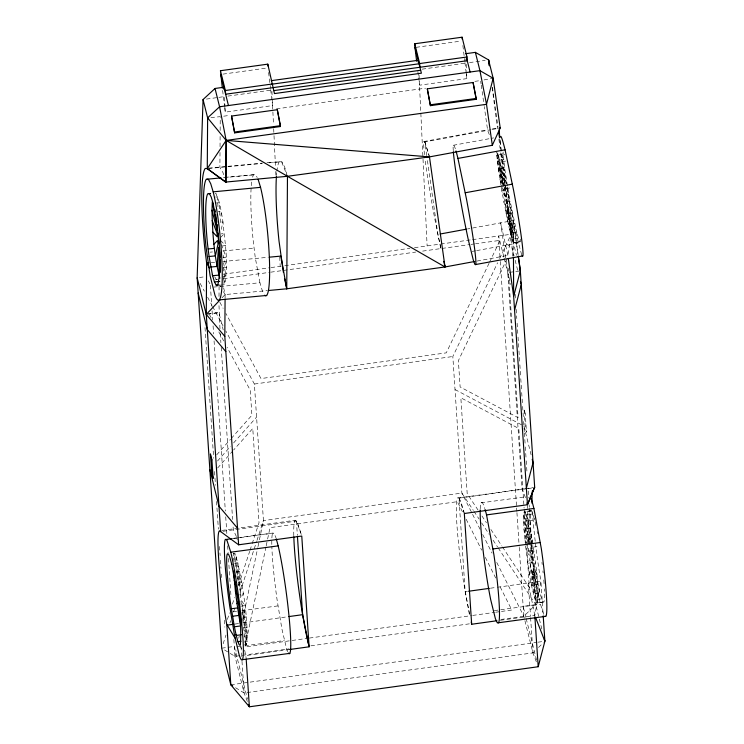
<?xml version="1.0" encoding="UTF-8"?>
<svg xmlns="http://www.w3.org/2000/svg" width="744" height="744" viewBox="0 0 744 744"><rect width="100%" height="100%" fill="white"/><g stroke="black" fill="none" stroke-linecap="round" stroke-linejoin="round"><path stroke-width="0.56" stroke-dasharray="3.72 2.79" d="M219.331 215.276L219.415 202.684L215.807 193.18L216.132 197.727M219.973 328.848L218.959 304.594M219.015 296.503L219.08 286.115M220.001 152.436L219.899 167.437L222.94 172.515L224.223 176.756M220.038 146.67L220.112 135.138M220.15 130.516L220.243 116.678L209.91 117.636M225.088 297.953L225.107 294.559L223.228 285.789M531.765 544.087L529.868 519.917L530.528 510.793L531.56 510.793L534.685 519.889L528.361 520.744L525.245 511.649L524.213 511.658L523.636 514.774L523.971 529.272L525.45 544.943M525.562 546.003C528.296 565.031 529.672 584.756 536.526 602.845L537.559 602.835C539.512 583.547 535.42 564.082 533.002 544.952M507.436 185.842L504.562 167.679L503.065 151.925M506.431 203.382L505.52 196.928M500.768 184.707L497.224 160.62L496.806 152.148L502.944 183.805L497.476 152.455C505.632 181.945 511.5 212.44 513.862 242.944L520.149 241.8A46.407 2.306 79.6 0 0 520.242 239.01M531.755 545.194L531.272 551.881L530.611 545.268M531.839 544.078L532.165 539.623L528.361 520.744L530.035 544.971M220.401 222.614L221.256 211.343L219.415 202.684L216.253 202.982M512.672 256.178L511.212 234.258L513.267 220.522L510.31 205.446A71.982 3.674 79.5 0 1 506.934 186.977M477.016 261.06L507.864 255.369L513.267 220.522L467.567 228.957M500.368 620.273L534.806 615.493L540.907 581.204L539.093 570.192A71.982 6.305 82.1 0 1 535.336 542.385M233.132 555.833L233.728 552.959L237.438 579.074M247.343 701.48L244.097 692.962L234.974 656.357L236.155 650.693M238.768 638.25L239.243 635.99M242.804 619.017L257.75 547.751M257.991 546.626L259.172 540.972M259.414 539.837L263.441 520.605L254.392 384.043L225.795 330.968M265.961 546.98L244.981 647.01L290.978 640.621M266.194 545.836L267.384 540.153M267.626 539.019L270.007 527.654L457.337 501.67L463.038 513.016M221.284 229.412L222.958 221.889L221.256 211.343L218.094 211.64M506.794 192.752C504.395 196.742 507.027 201.131 508.952 204.674M227.376 619.473L229.533 612.879M232.407 604.082L234.565 597.488M238.526 585.398L249.677 551.332M250.031 550.235L251.835 544.738M252.188 543.641L259.024 522.762L252.774 428.47L233.663 449.971M223.126 643.802L226.009 635.004M229.97 622.905L230.687 620.701M233.57 611.903L235.011 607.504M240.052 592.103L256.606 541.502M256.968 540.404L263.441 520.605L461.875 493.077L473.342 510.393M219.833 285.194L224.056 284.803C229.282 264.39 224.725 242.591 222.958 221.889L220.847 222.084M489.059 263.283L446.279 352.861L260.986 378.566L225.869 313.41M489.561 262.241L500.005 240.377L475.574 243.762M480.094 529.319L461.875 493.077L452.826 356.516L497.624 262.716M499.615 258.549L511.212 234.258L499.596 138.486M506.999 258.828L458.378 360.635L460.127 386.964L518.094 417.672L508.189 268.212M533.997 551.22L531.821 555.312L532.323 559.07L535.615 563.217M216.727 454.798L230.491 439.323M231.254 438.458L251.9 415.245L250.244 390.219L227.097 347.281M217.518 461.01L230.538 446.372M233.607 442.922L256.587 417.086M217.601 468.023L232.891 450.827M221.972 297.87L225.107 294.559L267.338 290.616M220.763 237.28L224.4 233.588L221.238 233.876M500.796 619.482L523.813 616.283L535.754 604.639L531.69 543.176M235.56 687.716L244.097 692.962L532.937 652.888L535.327 650.563M538.516 647.457L543.297 642.797M484.019 79.924L492.017 78.455M424.508 154.678A71.982 3.674 79.5 0 1 423.894 141.527L487.878 129.716M492.454 128.879L497.02 128.033M426.731 155.636L424.787 141.927L491.059 129.698M492.203 129.484L500.201 128.005M453.273 145.285L493.672 137.9M503.009 153.785L496.722 154.938L502.712 184.568M504.962 154.687L498.675 155.831L503.307 184.838M503.511 159.476L497.224 160.62L502.86 186.298M505.576 161.095L500.34 162.053L503.809 186.735M504.562 167.679L498.275 168.832L502.637 186.577M506.097 177.844L499.81 178.997L502.051 186.521M505.994 188.632L511.23 187.674M507.622 186.986L508.003 189.274L501.716 190.427L508.338 224.39L511.993 239.261L513.862 242.944L507.734 211.287L513.202 242.637L520.149 241.8M516.913 233.151L510.161 201.187L503.874 202.34L504.888 199.001L504.237 195.374L501.716 190.427L500.954 185.851M512.421 212.775L506.134 213.928L505.576 202.535L508.338 224.39L514.625 223.247M518.28 238.108L511.993 239.261L506.859 208.357L510.338 233.039L516.624 231.886L519.479 241.493M513.63 242.842L519.917 241.688M472.17 251.407L475.537 250.793M476.662 250.589L518.177 242.99M222.949 74.121L266.919 68.02M416.101 47.328L461.196 41.069M206.441 99.082L217.732 97.52M218.857 97.362L224.502 96.581L224.976 106.587M227.887 96.106L271.858 90.005L272.22 97.79M422.173 69.155L466.135 63.054L466.507 70.838M469.511 62.589L485.228 60.404M224.688 107.573L225.246 112.149L272.592 105.583L272.044 101.007M466.562 71.954L466.869 78.632L419.523 85.197L418.974 80.622M223.684 116.194L229.412 115.404M276.442 108.875L425.54 88.201M474.858 81.356L480.596 80.557L481.07 83.951M199.439 277.503L205.186 276.703M223.405 274.183L269.97 267.719M271.104 267.561L283.631 265.822M284.775 265.664L409.898 248.31M414.492 247.668L439.602 244.19M440.736 244.032L471.38 239.782M472.514 239.624L511.212 234.258L516.476 255.332M215.509 279.837L217.806 279.521M223.563 278.721L269.588 272.332M270.742 272.174L415.738 252.067M422.639 251.109L469.817 244.562M470.971 244.404L474.421 243.92M207.418 314.266L218.903 312.675L223.209 329.945M525.496 497.671L522.102 489.385L507.734 272.611L514.615 271.653M515.759 271.495L519.2 271.021M254.392 384.043L452.826 356.516M221.814 530.426L295.275 520.233L297.126 521.628L301.487 535.01L296.428 521.098L220.661 531.607M469.343 614.274L463.354 580.701A71.982 6.305 82.1 0 1 458.834 497.894L524.25 488.817M525.394 488.659L533.429 487.543M469.65 614.153L465.167 591.712L458.964 498.136L526.687 488.743M527.831 488.585L534.704 487.636M465.167 591.712L467.464 591.396M490.417 588.216L496.164 587.416M497.308 587.258L540.907 581.204L543.129 614.693M234.899 624.067L239.494 623.435M242.935 622.951L287.705 616.748M221.693 648.201L234.314 646.452L247.482 699.248M541.846 629.043L535.754 604.639L523.153 606.388L525.915 617.474M292.132 640.463L308.23 638.231M309.383 638.073L471.529 615.576M472.682 615.418L494.537 612.386M495.681 612.228L500.284 611.596M501.437 611.429L511.788 609.996L499.336 585.24M230.231 653.446L234.974 656.357L289.053 648.852M310.918 645.82L469.724 623.788M289.583 649.512L245.966 655.566L244.739 653.604M230.817 684.806L536.861 642.351M538.005 642.193L544.887 641.244M481.061 502.851L525.041 496.871M530.528 510.793L524.213 511.658L528.686 542.227M531.56 510.793L525.245 511.649L529.17 543.353M529.951 513.909L523.636 514.774L528.677 544.301M532.974 513.89L526.659 514.746L529.598 544.301M529.868 519.917L523.553 520.781L528.426 545.036M530.286 528.417L523.971 529.272L529.049 551.89L526.957 545.78M531.179 538.814L524.855 539.67L526.603 544.766M533.346 547.091L539.66 546.236M531.886 545.138L532.471 550.411L526.157 551.267L529.449 555.424L529.942 559.079L527.775 563.273L534.099 562.418L540.005 594.131M535.931 574.015L529.607 574.87L530.5 562.613L531.532 585.268L537.847 584.403M541.427 598.883L535.113 599.738L531.653 568.37L533.411 593.749L539.726 592.884L542.85 601.98L543.883 601.98A46.407 3.925 82.3 0 0 544.394 588.885M543.511 601.98L536.526 602.845L532.602 571.141L537.559 602.835L543.883 601.98M494.267 610.601L540.497 604.314M232.137 538.47L236.648 537.865M237.782 537.717L272.75 533.057L274.127 533.383L275.978 537.782M233.802 538.442L273.29 533.188M234.704 563.18L237.866 562.762C242.842 589.564 248.552 617.092 246.673 644.406L244.571 644.685M236.555 571.838L239.708 571.42L240.052 590.373L237.866 562.762L234.769 553.201L238.545 584.821M238.424 582.366L241.586 581.938L240.628 593.582L241.168 597.134L243.372 593.6L240.21 594.028M240.721 606.174L244.934 605.607L241.642 600.789L242.023 604.305L246.18 617.148L243.018 617.567M232.891 611.894L237.401 611.289M241.912 610.684L278.014 605.886M243.855 627.843L247.017 627.424L242.284 607.439L247.389 635.739L244.237 636.157M244.116 641.951L247.278 641.533L242.358 611.735L246.673 644.406L245.632 644.155L244.227 640.817M236.973 646.852L240.358 646.396M244.869 645.801L284.357 640.538M208.683 168.116L226.967 166.405M228.101 166.303L262.381 163.094M266.947 162.676L281.864 161.708L284.58 166.758L286.821 174.18M208.422 168.507L262.13 163.494M268.975 162.852L281.53 161.68L287.463 176.3M224.911 177.37L253.806 174.673L255.815 174.914L257.192 177.528M223.386 177.686L254.588 174.766M222.326 245.939L225.488 245.65L221.089 240.954M210.161 252.16L212.477 251.946M222.884 250.97L254.095 248.059M222.986 257.545L226.139 257.247L221.293 244.488M211.212 262.604L214.663 262.288M222.67 261.535L268.333 257.275M223.163 267.896L226.325 267.598L223.284 255.406M222.856 276.284L226.018 275.996L223.116 260.288M223.135 282.06L225.237 281.864L223.126 266.919M213.695 287.091L259.935 282.767L262.362 290.848A61.055 7.552 84.7 0 0 263.767 293.945M207.427 313.745L218.903 312.675M423.894 141.527L424.964 142.002L429.176 155.812M506.487 203.41L504.237 191.71L505.706 197.858M455.021 389.558L522.911 425.522M224.539 649.949L229.282 652.86M506.58 243.958L512.132 248.087L514.067 255.852M478.085 510.133L467.195 493.691L460.843 397.798L518.81 428.507L524.083 508.022M481.935 515.945L486.418 522.716M490.901 529.486L501.8 545.938M502.433 546.905L529.347 587.537L526.445 543.743M473.984 511.351L479.071 519.042M481.619 522.893L489.264 534.434M493.086 540.2L497.541 546.933M498.182 547.9L535.754 604.639M240.424 646.741L241.651 648.703M214.709 276.824L216.448 279.781M219.331 284.71L220.484 286.682M223.377 291.602L225.107 294.559M208.311 280.832L209.957 283.892M219.833 302.213L223.126 308.323M200.145 283.38L204.34 291.164M207.641 297.284L212.04 305.449M212.589 306.472L223.042 325.863M209.464 314.563L211.119 317.632M218.829 331.945L224.344 342.166M458.834 497.894L461.029 502.07L464.126 512.597M482.698 534.49L492.063 553.127M496.75 562.445L523.813 616.283L524.641 619.613M466.153 519.21L481.703 550.16M485.339 557.377L495.709 578.014M543.697 614.339L540.525 604.407L538.052 593.247A61.055 5.162 82.3 0 1 530.314 542.971M236.406 536.536L233.291 529.858L232.984 525.236M524.92 620.729L532.937 652.888L536.582 662.476M489.32 134.599L487.627 130.33L484.27 106.578M521.646 254.829L515.573 231.719A61.055 3.032 79.6 0 1 506.869 187.023M458.964 498.136L464.33 513.5M536.917 574.814L532.723 562.604L537.8 585.221M424.787 141.927L429.465 156.891M502.367 187.59L503.651 191.896L503.186 188.799M510.868 216.095L507.017 203.196L512.402 226.26M236.685 537.568L237.243 539.633M515.174 260.288L518.215 272.49M503.865 257.08L498.61 236.006L500.219 260.307M504.144 258.187L510.7 284.478M523.925 426.061L531.114 454.9M526.194 618.59L536.582 660.263M507.864 255.369L500.703 222.837L507.734 272.611M534.806 615.493L528.305 582.961L530.519 616.441M534.406 518.642L534.685 519.889M535.15 522.009L536.089 526.25M513.453 234.472L507.808 208.794L513.955 240.163M440.829 247.901L437.863 234.434L426.889 156.77M244.674 650.079L246.115 657.845M440.736 248.152L434.896 219.359A71.982 3.674 79.5 0 1 425.094 159.542M259.907 282.701L255.248 257.443L253.351 242.051A61.055 7.552 84.7 0 1 251.742 181.397M538.219 593.712L533.123 568.36L538.135 599.72M537.131 531.486L537.521 533.569M508.003 189.274L510.161 201.187M233.514 558.121L234.453 563.85M532.165 539.623L532.834 543.892M531.281 556.475L531.43 557.396M513.453 256.141L513.267 220.522L518.066 254.457M481.238 85.086L484.111 105.443M513.267 220.522L518.094 254.848M492.426 87.262L498.006 127.103M532.471 550.411L534.099 562.418M492.175 87.466L497.531 128.749M498.871 139.072L500.061 148.242M500.656 152.827L504.971 186.093M505.12 187.237L511.212 234.258M462.88 45.486L464.805 61.482M464.944 62.626L466.181 72.912M466.321 74.056L466.869 78.632M417.868 71.48L418.835 79.487M268.593 72.438L270.528 88.434M270.658 89.578L271.904 99.863M222.623 90.433L224.548 106.429M241.856 612.535L242.126 614.795M242.665 619.315L243.074 622.7M243.614 627.22L245.632 644.155M502.339 170.702L504.051 186.074M504.181 187.172L505.092 192.557L504.534 181.173M223.2 276.824L224.056 284.803M236.183 556.54L238.982 585.844M499.726 138.551L499.921 140.765M515.192 294.308L515.499 298.939M516.187 309.337L516.801 318.581M517.108 323.203L517.954 335.916M518.029 337.069L518.875 349.782M518.949 350.945L519.786 363.649M519.87 364.811L520.707 377.524M520.781 378.677L521.628 391.391M521.702 392.544L522.548 405.257M522.623 406.41L523.311 416.817M523.618 421.439L524.306 431.855M524.39 433.017L525.236 445.777M525.311 446.93L526.157 459.69M526.231 460.852L527.077 473.603M528.231 490.994L528.686 497.959M529.151 504.916L529.3 507.231M529.384 508.394L531.607 542.023M524.157 509.175L526.371 542.59M530.593 617.594L532.937 652.888M500.294 261.469L516.559 506.841M516.634 508.003L516.866 511.472M516.941 512.635L519.163 546.198M519.238 547.351L523.813 616.283M465.865 58.906L466.07 62.022M296.428 521.098L297.34 534.964M220.28 333.47L220.894 342.714M221.201 347.327L232.602 519.461M241.01 646.359L241.698 656.682M241.995 661.267L244.097 692.962M210.385 285.333L211.77 306.165M212.077 310.797L212.691 320.05M213.072 325.844L213.612 333.944M214.067 340.882L225.339 511.026M225.73 516.82L226.874 534.183M227.645 545.752L228.101 552.699M228.492 558.484L231.021 596.679M233.858 639.505L234.974 656.357M205.009 327.593L213.668 458.239M214.542 471.464L215.462 485.302M216.532 501.447L218.364 529.133M219.508 546.431L220.122 555.656M220.429 560.269L220.959 568.342M221.34 574.108L221.573 577.567M224.4 620.245L224.855 627.164M419.049 75.181L419.263 79.636M419.309 80.752L422.964 158.044M423.02 159.197L427.121 245.92M272.276 98.906L273.467 124.081M273.68 128.703L273.959 134.487M274.015 135.641L275.485 166.861M275.708 171.483L275.922 176.114M279.753 257.052L280.19 266.306M225.032 107.694L225.246 112.149M217.555 196.49L217.983 207.827M530.24 529.226L530.584 544.124M293.796 535.736A71.982 6.305 82.1 0 1 295.275 520.233M276.489 175.305A71.982 8.9 84.7 0 1 276.722 172.627M276.852 171.371A71.982 8.9 84.7 0 1 279.512 161.495M535.206 541.241A71.982 6.305 82.1 0 1 532.462 510.942M506.339 183.573A71.982 3.674 79.5 0 1 501.558 153.487M252.588 177.202A61.055 7.552 84.7 0 1 253.806 174.673M287.723 651.763A61.055 5.041 82.4 0 1 286.561 648.647L281.92 629.071L277.103 599.896A61.055 5.041 82.4 0 1 271.858 546.394M271.811 544.459A61.055 5.041 82.4 0 1 272.75 533.057M239.903 594.056A5.971 0.493 82.4 0 1 240.814 599.571M240.972 601.059A5.971 0.493 82.4 0 1 240.898 604.528M506.292 183.731A61.055 3.032 79.6 0 1 501.419 151.776M501.289 150.734A61.055 3.032 79.6 0 1 500.303 137.203M453.273 150.716A61.055 3.032 79.6 0 1 455.737 150.139M480.206 508.831A61.055 5.162 82.3 0 1 484.809 508.543M530.193 541.865A61.055 5.162 82.3 0 1 527.608 510.393M527.552 508.412A61.055 5.162 82.3 0 1 527.515 505.799M541.93 562.362A46.407 3.925 82.3 0 1 542.19 564.51M542.915 570.899A46.407 3.925 82.3 0 1 543.129 572.954M543.78 579.939A46.407 3.925 82.3 0 1 544.124 584.356M525.245 413.692L524.018 408.744L525.245 427.307L526.482 432.255L525.245 413.692M529.998 553.648A5.971 0.502 82.3 0 0 531.616 563.106A5.971 0.502 82.3 0 0 531.049 554.978A5.971 0.502 82.3 0 0 529.998 553.648"/><path stroke-width="1.12" d="M231.533 116.055L234.648 132.878L280.423 126.527L280.423 125.671L277.307 109.712L231.533 116.055L234.648 132.878M277.307 109.712L280.423 126.527M427.298 88.834L430.423 105.657L476.188 99.305L476.188 98.441L473.072 82.482L427.298 88.834L430.423 105.657M473.072 82.482L476.188 99.305M268.482 290.504L286.747 288.802L287.463 176.3L226.157 140.421L207.623 117.859L203.056 99.547L215.025 88.471L223.888 87.243L224.028 89.317M289.583 649.512L309.104 646.806L301.766 536.043L238.629 544.803L220.661 531.607L206.274 314.424L206.627 263.041L204.777 248.143A71.982 8.9 84.7 0 1 205.26 168.432L207.269 168.618L225.823 182.057L287.463 176.3L429.465 156.891L492.305 145.294L500.201 128.005L493.16 78.241L488.603 59.939L475.379 52.359L465.521 53.726M215.025 88.471L219.582 106.773L226.157 140.421L225.878 182.28L207.269 168.618L207.623 117.859L219.582 106.773L479.936 70.661L493.16 78.241L486.511 104.309L492.305 145.294M238.629 544.803L224.818 336.418L225.079 299.088M543.204 615.846L544.887 641.244L538.2 666.736L249.361 706.8L230.817 684.806L221.693 648.201L197.151 277.819L203.056 99.547M499.271 128.693L499.633 137.454M212.012 210.189L212.319 201.801L217.081 227.59L216.988 230.147L212.012 210.189C212.421 233.002 214.067 256.066 219.852 278.209M239.168 611.187L238.815 615.418L240.693 625.937L234.379 626.783L230.714 604.602A46.407 3.832 82.4 0 1 227.413 553.796L228.455 554.038L229.859 557.386L231.793 564.51M518.252 255.992L520.344 270.863L513.658 296.354L527.468 504.739L464.33 513.5L471.668 624.253L496.927 620.747M514.569 310.183L521.256 284.692M526.371 488.157L533.048 462.666L532.22 459.336M217.313 225.804L217.676 224.911M527.468 504.739L534.573 487.385L527.468 504.739L527.04 502.935M232.5 616.264L238.815 615.418L237.038 603.756L238.684 601.106M207.269 168.618L226.157 140.421L486.511 104.309L479.936 70.661L475.379 52.359M224.818 336.418L206.274 314.424L220.401 299.525M213.928 244.209L217.573 240.517L218.011 244.078L215.369 255.908L209.055 256.494L207.613 244.795A46.407 5.738 84.7 0 1 207.957 193.589L209.483 193.775L211.231 197.076L213.361 204.182M440.15 234.016L466.423 229.171M474.728 261.479L445.024 266.966L286.747 288.802L284.636 278.935M457.941 158.425L505.064 149.804M465.26 192.761L512.384 184.14M476.495 264.38L522.502 255.964M220.447 70.717L267.793 64.151L274.462 93.586L421.392 73.2L414.975 47.486L414.733 43.766L462.08 37.2L467.009 56.99L467.26 60.701L225.627 94.218L225.376 90.508L220.447 70.717L222.344 88.145M271.234 80.668L418.165 60.292L418.305 62.366M225.376 90.508L272.732 83.933M414.733 43.766L419.663 63.556L467.009 56.99M272.109 84.165L419.039 63.779M273.718 90.619L420.648 70.234M430.423 104.792L476.188 98.441M234.648 132.013L280.423 125.671M468.608 591.238L489.273 588.374M233.756 624.225L226.864 625.183L230.817 684.806L232.714 685.968M288.849 616.581L302.622 614.674L297.423 536.117M486.548 514.904L533.904 508.459M492.993 548.942L540.349 542.497M498.099 622.812L545.454 616.367M225.906 539.493L231.542 538.74M230.789 552.197L278.172 545.882A61.055 5.041 82.4 0 1 289.137 617.501A61.055 5.041 82.4 0 1 288.412 653.046M231.347 608.75L237.671 607.904M241.484 634.744L236.22 635.441L234.379 626.783M235.969 634.53L237.903 641.654L241.065 641.235M242.395 659.677L289.779 653.362M207.195 179.192L221.07 177.9M213.175 191.84A61.055 7.552 84.7 0 1 222.224 270.704A61.055 7.552 84.7 0 1 214.97 295.284L210.096 275.736L205.958 246.478A61.055 7.552 84.7 0 1 206.413 179.099L208.422 179.351L210.719 183.694L213.175 191.84L260.539 187.349A61.055 7.552 84.7 0 1 269.412 259.2A61.055 7.552 84.7 0 1 264.659 295.201M208.497 193.654L210.608 193.459M208.125 248.961L214.439 248.375M208.925 262.827L206.627 263.041L209.51 267.961M269.468 257.164L280.888 256.103L286.747 288.802M210.757 267.04L217.071 266.445L218.531 247.287L219.089 249.928L218.922 275.113L212.598 275.699L209.055 256.494M212.319 274.787L214.458 281.892L219.722 281.399M214.458 281.892L216.206 285.203L218.318 285.008M219.275 299.879L266.668 295.452M544.627 616.376L545.984 616.367A61.055 5.162 82.3 0 0 541.288 548.449L533.885 508.366A61.055 5.162 82.3 0 0 530.202 497.039M216.206 285.203L217.732 285.389C223.312 258.503 217.778 230.054 213.091 203.27M499.308 127.615L500.201 128.005M521.962 255.722L522.846 256.122A61.055 3.032 79.6 0 0 513.546 190.092L505.046 149.702A61.055 3.032 79.6 0 0 500.405 136.673M287.463 176.3L445.024 266.966L429.465 156.891L226.157 140.421L225.878 182.28M220.661 531.607L219.517 530.742A71.982 6.305 82.1 0 0 226.688 624.207L235.495 638.901M212.849 232.147L217.239 236.843L217.043 233.309L212.189 220.54M225.823 351.605L207.278 329.611L198.155 293.006M237.531 528.221L218.987 506.227L209.855 469.622M233.477 571.085L235.467 591.75L237.662 594.958M237.903 641.654L239.317 645.001L240.358 645.243C242.237 617.929 236.518 590.411 231.551 563.599M535.643 617.641L544.887 641.244L544.329 639.022M248.552 704.67L249.361 706.8L246.199 658.979M234.221 580.218L236.304 586.635M258.112 179.267L260.558 187.414M276.257 538.796L278.191 545.957M519.786 268.64L520.344 270.863M466.758 58.711L470.087 72.029M520.428 281.362L520.986 283.585M220.689 74.428L228.455 105.546M197.151 277.819L206.274 314.424M444.503 264.734L445.024 266.966L443.787 261.358M305.477 630.466L308.276 643.495M302.622 614.674L309.104 646.806M471.222 622.012L471.668 624.253M305.273 629.34L302.445 613.698A71.982 6.305 82.1 0 1 293.824 536.815M283.399 272.378L279.037 241.205A71.982 8.9 84.7 0 1 276.424 176.244M518.391 256.717L520.307 270.295L534.704 487.636M508.347 258.782L513.658 296.354L513.462 257.294M215.044 209.724L215.369 212.021M215.695 214.319L216.83 222.363M489.394 65.63L488.603 59.939L489.347 65.677M498.806 132.795L499.438 137.342M235.467 591.75L237.038 603.756M218.373 238.647L218.494 239.577M414.975 47.486L416.631 61.194M534.88 616.636L538.2 666.736M462.08 37.2L462.201 39.06M419.663 63.556L419.904 67.267M267.793 64.151L267.924 66.002M219.657 251.816L219.871 257.489M219.964 259.758L220.438 272.23M240.554 618.134L240.675 624.821M532.118 503.381A71.982 6.305 82.1 0 1 532.416 490.77M219.136 243.558A5.971 0.735 84.7 0 1 218.383 233.374M453.347 151.72A61.055 3.032 79.6 0 0 468.441 240.34L473.258 259.898L474.839 264.343L475.714 264.743A61.055 3.032 79.6 0 0 466.414 198.713L457.923 158.323A61.055 3.032 79.6 0 0 455.979 150.958M480.178 509.891A61.055 5.162 82.3 0 0 490.696 599.692L495.402 618.738L497.271 622.821L498.629 622.802A61.055 5.162 82.3 0 0 493.932 554.894L486.529 514.811A61.055 5.162 82.3 0 0 485.088 509.454M226.734 539.688L225.367 539.372A61.055 5.041 82.4 0 0 229.719 606.202L234.527 635.385L239.177 654.952A61.055 5.041 82.4 0 0 242.377 630.838A61.055 5.041 82.4 0 0 230.807 552.262L226.734 539.688M211.91 459.839L210.431 453.905L211.668 472.468L213.147 478.411L211.91 459.839"/></g></svg>
